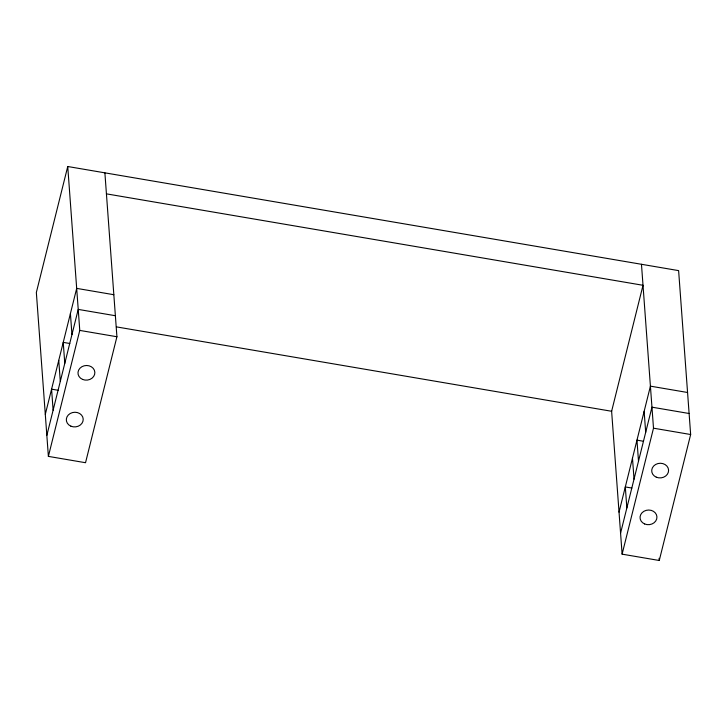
<?xml version="1.0" encoding="UTF-8"?>
<svg xmlns="http://www.w3.org/2000/svg" width="727" height="727" viewBox="0 0 727 727"><rect width="100%" height="100%" fill="white"/><g stroke="black" fill="none" stroke-linecap="round" stroke-linejoin="round"><path stroke-width="1.09" d="M611.571 410.573L622.112 554.156L659.262 560.49L690.65 434.519L678.618 270.617L67.738 166.51L36.35 292.481L48.382 456.383L85.532 462.717L116.92 336.746L104.888 172.844M45.301 414.363L76.689 288.383L113.83 294.717M46.846 435.373L78.225 309.402L115.375 315.727M48.382 456.383L79.77 330.412L67.738 166.51M619.031 512.135L650.42 386.155L687.56 392.489M620.576 533.145L651.955 407.175L689.105 413.499M622.112 554.156L653.5 428.185L641.468 264.283M106.424 193.855L643.013 285.293L611.625 411.273L116.402 326.877M79.77 330.412L116.92 336.746M653.5 428.185L690.65 434.519M69.792 343.489L63.231 342.372L64.776 363.391M643.522 441.262L636.961 440.144L638.506 461.163M58.133 390.281L51.581 389.163L53.116 410.173M631.863 488.053L625.311 486.936L626.847 507.946M659.098 558.272L659.262 560.49M644.14 411.355L645.685 432.365M632.481 458.146L634.026 479.157M70.41 313.582L71.955 334.593M58.751 360.374L60.296 381.384M82.551 379.403A8.451 7.325 -4.2 0 0 94.855 372.315A8.451 7.325 -4.2 0 0 81.851 366.735A8.451 7.325 -4.2 0 0 82.551 379.403M70.892 426.176A8.451 7.325 -4.2 0 0 83.205 419.088A8.451 7.325 -4.2 0 0 70.192 413.509A8.451 7.325 -4.2 0 0 70.892 426.176M656.281 477.176A8.451 7.325 -4.2 0 0 668.586 470.087A8.451 7.325 -4.2 0 0 655.581 464.508A8.451 7.325 -4.2 0 0 656.281 477.176M644.622 523.949A8.451 7.325 -4.2 0 0 656.935 516.861A8.451 7.325 -4.2 0 0 643.922 511.281A8.451 7.325 -4.2 0 0 644.622 523.949"/></g></svg>
